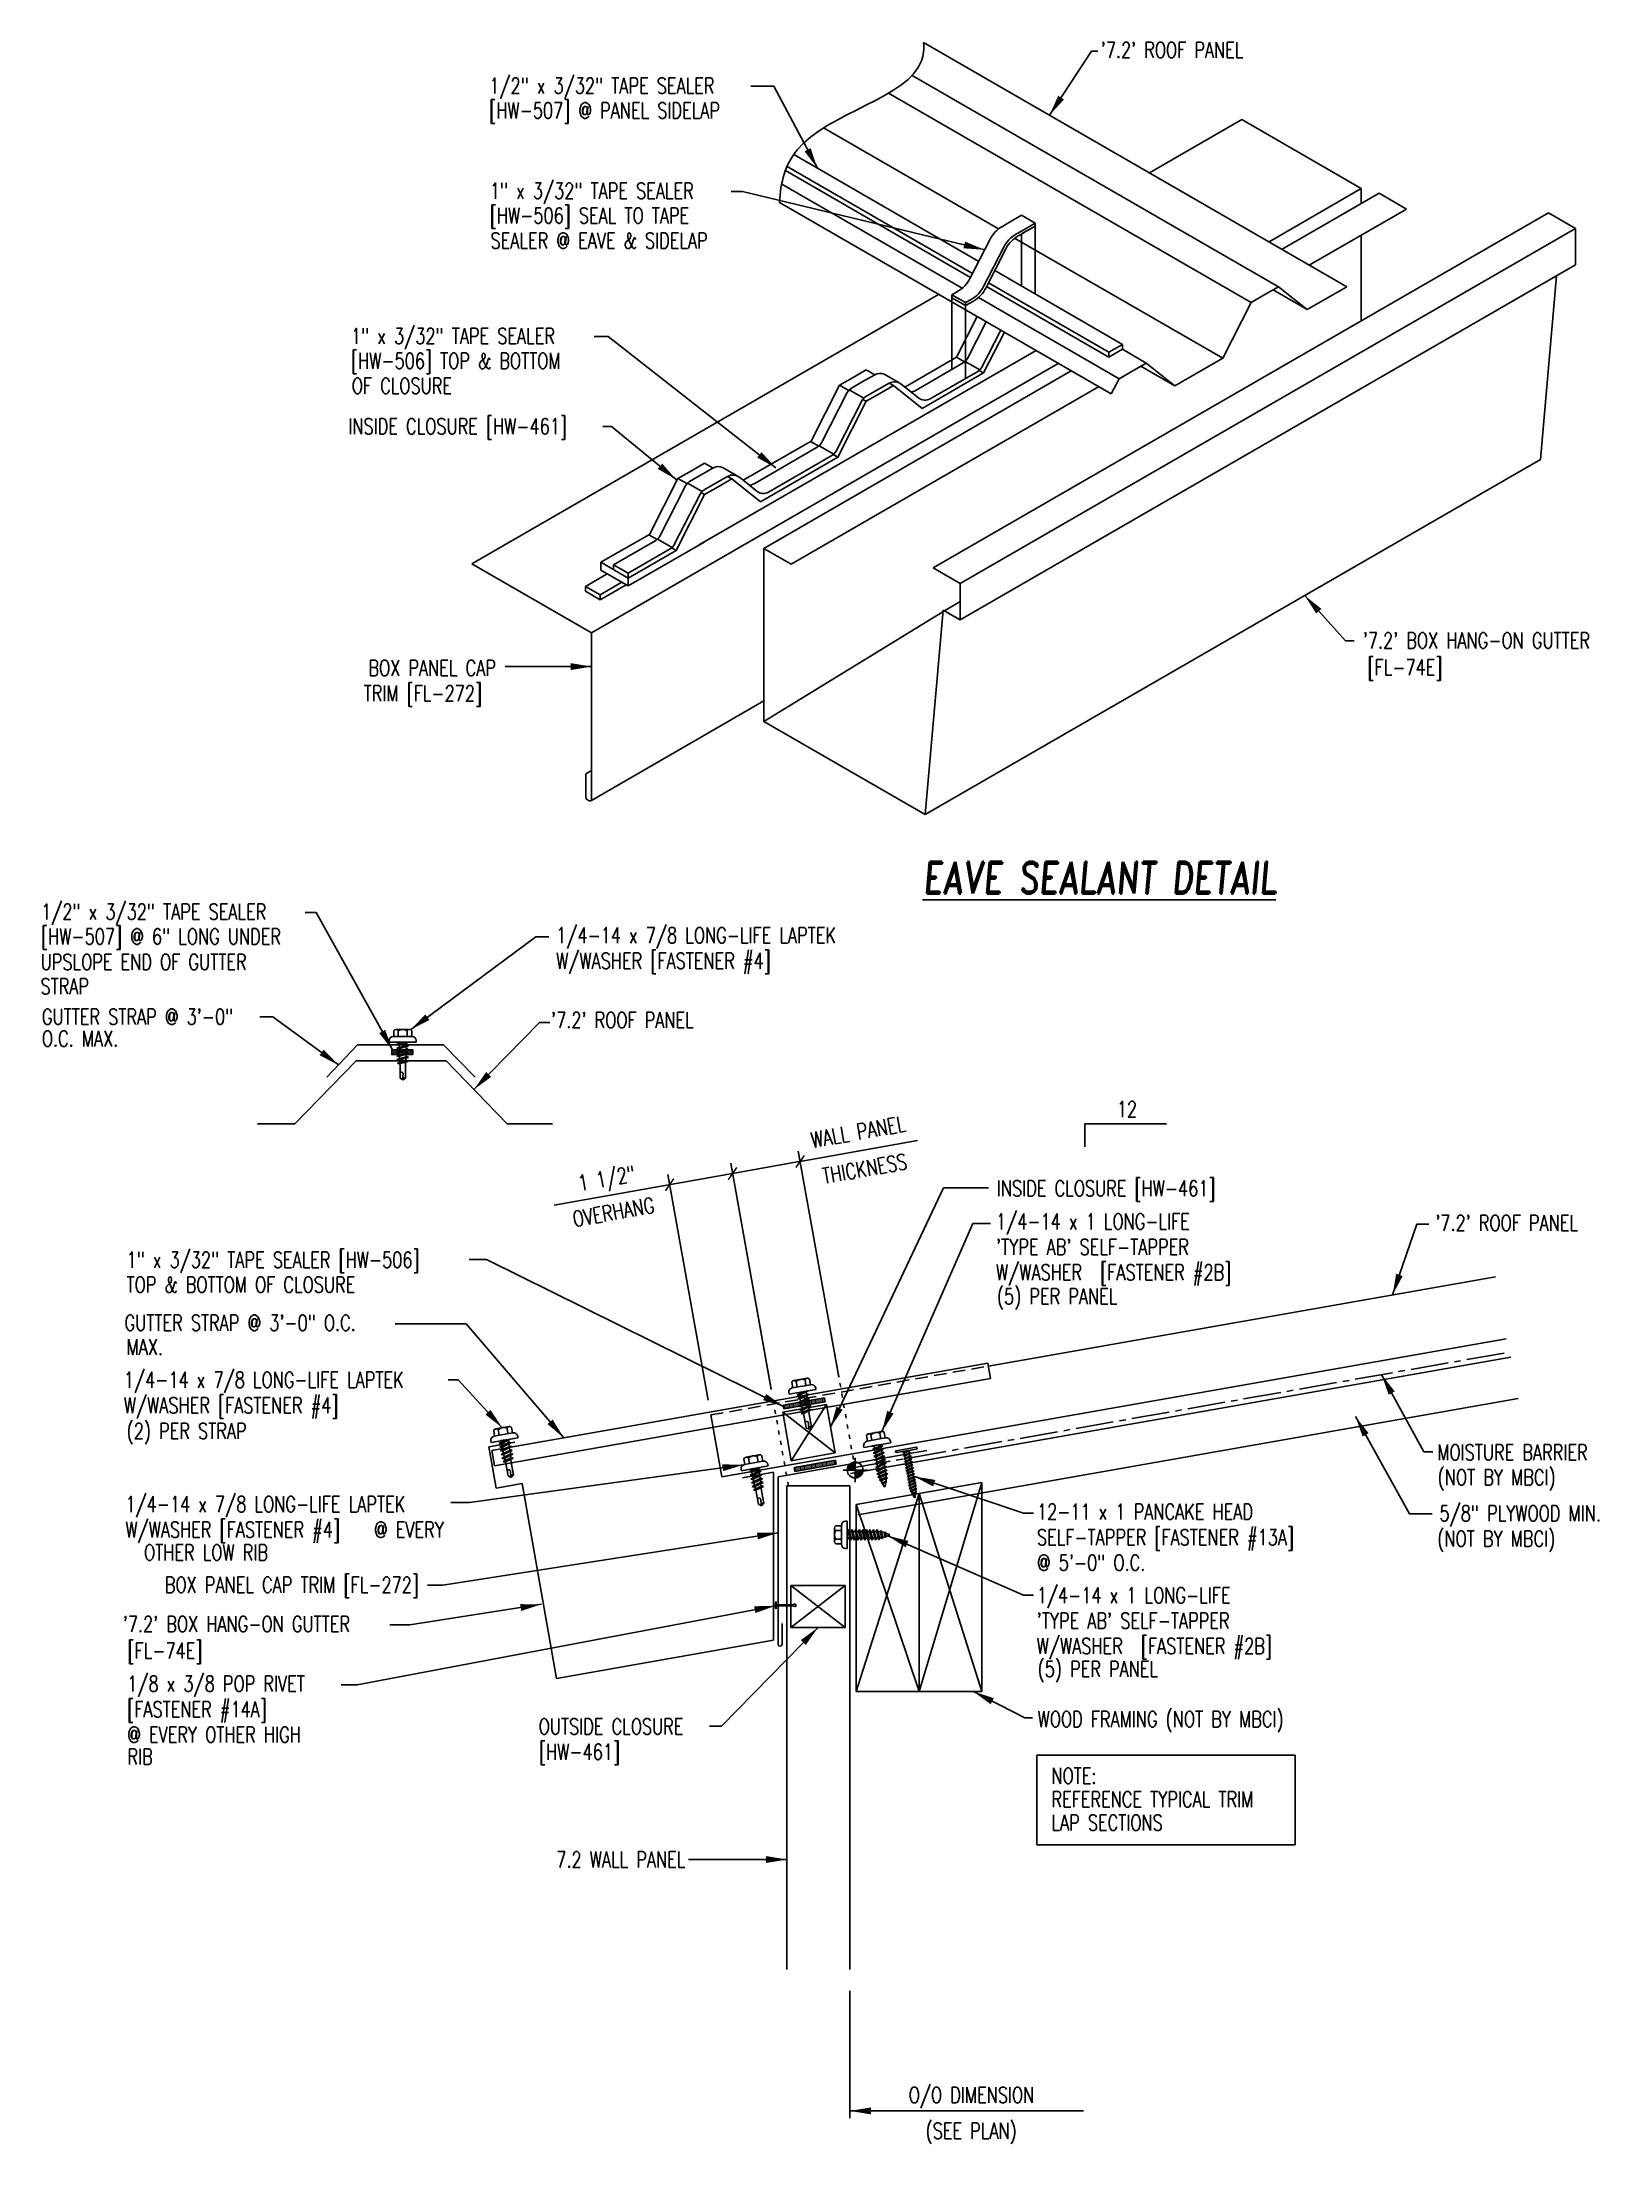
# Model space of a CAD drawing. Extents: x 4.2 to 41.3, y 9 to 59.1.
import ezdxf
from ezdxf.enums import TextEntityAlignment as Align

# ---------------------------------------------------------------- set-up
doc = ezdxf.new("R2010")
doc.units = 0
doc.header["$LTSCALE"] = 4
doc.header["$MEASUREMENT"] = 0
for name, pattern in [('CENTER2', [1.125, 0.75, -0.125, 0.125, -0.125]), ('DOT2', [0.125, 0, -0.125]), ('HIDDEN', [0.375, 0.25, -0.125])]:
    doc.linetypes.add(name, pattern=pattern)
doc.layers.get('0').update_dxf_attribs({"linetype": 'CONTINUOUS'})
for name, color, linetype in [('BARRIER', 253, 'CENTER2'), ('CLOSURE', 3, 'CONTINUOUS'), ('DIM', 2, 'CONTINUOUS'), ('DIM-DETAILS', 7, 'CONTINUOUS'), ('FASTENER', 9, 'CONTINUOUS'), ('GRID', 9, 'CONTINUOUS'), ('LABEL', 6, 'CONTINUOUS'), ('MARK', 1, 'CONTINUOUS'), ('PANEL', 11, 'CONTINUOUS'), ('PANEL-S', 11, 'CONTINUOUS'), ('SEALANT', 8, 'CONTINUOUS'), ('SECTION', 11, 'CONTINUOUS'), ('TAPE', 9, 'CONTINUOUS'), ('TEXT', 2, 'CONTINUOUS'), ('TRIM', 6, 'CONTINUOUS'), ('WOOD', 3, 'CONTINUOUS')]:
    doc.layers.add(name, color=color, linetype=linetype)
doc.styles.add('ROMAND', font='romand', dxfattribs={"height": 0.075})
doc.styles.add('TEXT', font='SIMPLEX.shx', dxfattribs={"width": 0.75, "height": 0.375})
doc.styles.add('TEXT1', font='ROMANS.shx', dxfattribs={"width": 0.75, "height": 0.375})
doc.dimstyles.new('DETAIL$7', dxfattribs={"dimscale": 4, "dimtxt": 0.375, "dimasz": 0.125, "dimexe": 0.0625, "dimexo": 0.0625, "dimgap": 0.0625, "dimtad": 1, "dimdec": 4, "dimzin": 3, "dimdsep": 46, "dimlunit": 4, "dimtxsty": 'TEXT', "dimblk": 'ARCHTICK', "dimcen": 0.0625, "dimclrd": 7, "dimclre": 7, "dimclrt": 2, "dimadec": 0, "dimazin": 0, "dimtfac": 0.6, "dimtdec": 4, "dimtmove": 0, "dimatfit": 3, "dimfxl": 0, "dimfrac": 2, "dimtolj": 1, "dimtzin": 0, "dimarcsym": 0})

# ---------------------------------------------------------------- blocks, each defined once
blk = doc.blocks.new('wp')
at = {"layer": 'SECTION'}
for p, q in [((-0.096, 0), (0.096, 0)), ((0, -0.096), (0, 0.096))]:
    blk.add_line(p, q, dxfattribs=at)
at = {"layer": 'SECTION', "const_width": 0.0625}
for points in [[(0, 0.031, 0.414214), (-0.031, 0, 1)], [(0, -0.031, 0.414214), (0.031, 0, 1)]]:
    blk.add_lwpolyline(points, format="xyb", dxfattribs=at)
at = {"layer": 'SECTION'}
blk.add_circle((0, 0), 0.0625, dxfattribs=at)
blk = doc.blocks.new('_ArchTick')
at = {"color": 0, "const_width": 0.15}
blk.add_lwpolyline([(-0.5, -0.5), (0.5, 0.5)], dxfattribs=at)
blk = doc.blocks.new('A$C30686E82')
for p, q in [((-2.715, 0.761), (3.437, 0.761)), ((-2.715, 0.761), (-2.715, -1.379)), ((3.437, 0.761), (3.437, -1.379)), ((-2.715, -1.379), (3.437, -1.379))]:
    blk.add_line(p, q)
at = {"layer": 'TEXT', "style": 'TEXT1', "width": 0.75}
for s, p in [('NOTE:', (-2.368, 0.081)), ('REFERENCE TYPICAL TRIM', (-2.368, -0.477)), ('LAP SECTIONS', (-2.368, -1.035))]:
    blk.add_text(s, height=0.375, dxfattribs=at).set_placement(p)
blk = doc.blocks.new('slopl1')
at = {"layer": 'MARK', "color": 6}
blk.add_lwpolyline([(0, 0), (0, 0.137), (0.487, 0.137)], dxfattribs=at)
at = {"layer": 'MARK', "color": 2, "style": 'TEXT1', "width": 0.75}
blk.add_text('12', height=0.0938, dxfattribs=at).set_placement((0.191, 0.178))
blk.add_attdef('SLOPL1', text='', height=0.0938, dxfattribs=at).set_placement((-0.055, 0.024), align=Align.RIGHT)
blk = doc.blocks.new('FD-F4')
at = {"layer": 'TEXT', "style": 'TEXT1', "width": 0.75}
for s, p in [('1/4-14 x 7/8 LONG-LIFE LAPTEK', (0.005, -0.041)), ('W/WASHER [FASTENER #4]', (0.005, -0.193))]:
    blk.add_text(s, height=0.09375, dxfattribs=at).set_placement(p)
blk.add_attdef('(QUANTITY)', (1.485, -0.193), '', height=0.0938, dxfattribs=at)
blk = doc.blocks.new('A$C6938402A')
at = {"layer": 'TAPE'}
h = blk.add_hatch(dxfattribs=at)
h.set_pattern_fill('DOTS', color=256, scale=0.35, angle=270, style=0)
h.set_pattern_definition([(270, (-22.332364, -26.379487), (0.021875, -0.0109375), [0, -0.021875])])
h.paths.add_polyline_path([(-0.563, -0.04), (-0.547, -0.132), (0.438, 0.041), (0.422, 0.134)])
at = {"layer": 'SEALANT'}
for p, q in [((-0.563, -0.04), (0.422, 0.134)), ((-0.547, -0.132), (0.438, 0.041)), ((0.422, 0.134), (0.438, 0.041)), ((-0.563, -0.04), (-0.547, -0.132))]:
    blk.add_line(p, q, dxfattribs=at)
blk = doc.blocks.new('LAY-LAB')
at = {"layer": 'LABEL', "color": 6, "style": 'ROMAND', "oblique": 5, "width": 0.75}
blk.add_attdef('LAY-LAB', (0.017, 0.036), '', height=0.188, dxfattribs=at)
blk = doc.blocks.new('A$C737C3CF5')
at = {"layer": 'TRIM'}
for p, q in [((-7.738, 1.596), (4.08, 3.679)), ((4.08, 3.679), (4.145, 3.31)), ((-7.672, 1.226), (4.145, 3.31)), ((-7.738, 1.596), (-7.672, 1.226))]:
    blk.add_line(p, q, dxfattribs=at)
blk = doc.blocks.new('fz5')
at = {"layer": 'FASTENER'}
for p, q in [((-0.326, 0.071), (-0.326, 0.037)), ((-0.326, 0.037), (0.322, 0.037)), ((-0.226, 0.171), (0.214, 0.171)), ((-0.217, 0.305), (-0.217, 0.171)), ((-0.163, 0.337), (0.159, 0.337)), ((-0.141, -0.014), (0.037, 0.037)), ((-0.108, 0.305), (-0.108, 0.171)), ((-0.105, -0.034), (0.137, 0.035)), ((-0.088, 0.037), (-0.088, 0.001)), ((-0.088, 0.037), (0.085, 0.037)), ((0.085, 0.037), (0.134, 0.037)), ((0.085, 0.02), (0.085, -0.041)), ((0.105, 0.305), (0.105, 0.171)), ((0.137, 0.035), (0.134, 0.037)), ((0.214, 0.305), (0.214, 0.171)), ((0.322, 0.071), (0.322, 0.037)), ((-0.105, -0.034), (-0.141, -0.014)), ((-0.141, -0.105), (0.102, -0.036)), ((-0.105, -0.125), (-0.141, -0.105)), ((-0.141, -0.196), (0.102, -0.127)), ((-0.105, -0.216), (-0.141, -0.196)), ((-0.141, -0.287), (0.102, -0.217)), ((-0.105, -0.307), (-0.141, -0.287)), ((-0.141, -0.378), (0.102, -0.308)), ((-0.105, -0.398), (-0.141, -0.378)), ((-0.122, -0.463), (0.089, -0.403)), ((-0.086, -0.483), (-0.122, -0.463)), ((-0.105, -0.125), (0.137, -0.056)), ((-0.105, -0.216), (0.137, -0.147)), ((-0.105, -0.307), (0.137, -0.238)), ((-0.105, -0.398), (0.137, -0.328)), ((-0.088, -0.029), (-0.088, -0.09)), ((-0.088, -0.12), (-0.088, -0.181)), ((-0.084, -0.27), (-0.088, -0.211)), ((-0.086, -0.483), (0.124, -0.423)), ((-0.078, -0.36), (-0.082, -0.3)), ((-0.071, -0.449), (-0.075, -0.389)), ((-0.066, -0.516), (-0.069, -0.478)), ((0.063, -0.515), (0.068, -0.439)), ((0.071, -0.408), (0.075, -0.346)), ((0.077, -0.315), (0.082, -0.253)), ((0.084, -0.223), (0.085, -0.211)), ((0.085, -0.071), (0.085, -0.131)), ((0.085, -0.162), (0.085, -0.211)), ((0.124, -0.423), (0.089, -0.403)), ((0.137, -0.056), (0.102, -0.036)), ((0.137, -0.147), (0.102, -0.127)), ((0.137, -0.238), (0.102, -0.217)), ((0.137, -0.328), (0.102, -0.308)), ((-0.066, -0.516), (-0.066, -0.82)), ((-0.002, -0.866), (-0.066, -0.82)), ((-0.003, -0.854), (0.009, -0.714)), ((-0.002, -0.866), (0.063, -0.82)), ((0.063, -0.516), (0.063, -0.82))]:
    blk.add_line(p, q, dxfattribs=at)
for centre, radius, start, end in [((-0.226, 0.071), 0.1, 90, 180), ((-0.163, 0.274), 0.0628, 29.8754, 150.1246), ((-0.002, 0.141), 0.196, 56.9974, 123.0026), ((0.159, 0.274), 0.0628, 29.8754, 150.1246), ((0.222, 0.071), 0.1, 0, 90), ((-0.036, -0.723), 0.0461, 11.1445, 130.906), ((0.039, -0.855), 0.0422, 55.4585, 194.8454), ((0.073, -0.516), 0.01, 175.9484, 180)]:
    blk.add_arc(centre, radius, start, end, dxfattribs=at)
blk = doc.blocks.new('fm4')
at = {"layer": 'FASTENER', "color": 12}
for p, q in [((-0.089, 0.018), (0.089, 0.018)), ((0.06, 0.04), (-0.06, 0.04)), ((-0.012, 0.018), (-0.012, -0.373)), ((0.012, 0.018), (0.012, -0.373)), ((-0.02, -0.45), (0.02, -0.45))]:
    blk.add_line(p, q, dxfattribs=at)
for centre, radius, start, end in [((0, -0.066), 0.123, 119.4777, 136.6143), ((0, -0.066), 0.123, 43.3857, 60.5223), ((0, -0.428), 0.03, 143.7655, 228.4038), ((-0.075, -0.373), 0.0625, 323.7655, 0), ((0.075, -0.373), 0.0625, 180, 216.2345), ((0, -0.428), 0.03, 311.5962, 36.2345)]:
    blk.add_arc(centre, radius, start, end, dxfattribs=at)
blk = doc.blocks.new('FD-F14A')
at = {"layer": 'TEXT', "style": 'TEXT1', "width": 0.75}
for s, p in [('1/8 x 3/8 POP RIVET', (0.005, -0.041)), ('[FASTENER #14A]', (0.005, -0.193))]:
    blk.add_text(s, height=0.09375, dxfattribs=at).set_placement(p)
blk.add_attdef('(QUANTITY)', (0.005, -0.344), '', height=0.0938, dxfattribs=at)
blk = doc.blocks.new('st7')
at = {"layer": 'FASTENER'}
for p, q in [((-0.24, 0.082), (0.24, 0.082)), ((-0.24, 0.037), (0.24, 0.037)), ((-0.093, 0.003), (0.027, 0.037)), ((-0.069, -0.011), (-0.093, 0.003)), ((-0.069, -0.011), (0.095, 0.036)), ((-0.057, 0.037), (-0.057, 0.013)), ((0.059, 0.026), (0.059, -0.025)), ((-0.093, -0.069), (0.071, -0.022)), ((-0.069, -0.082), (-0.093, -0.069)), ((-0.093, -0.14), (0.071, -0.093)), ((-0.069, -0.154), (-0.093, -0.14)), ((-0.093, -0.212), (0.071, -0.165)), ((-0.069, -0.225), (-0.093, -0.212)), ((-0.093, -0.283), (0.071, -0.236)), ((-0.069, -0.296), (-0.093, -0.283)), ((-0.093, -0.354), (0.071, -0.307)), ((-0.069, -0.368), (-0.093, -0.354)), ((-0.093, -0.426), (0.071, -0.379)), ((-0.069, -0.439), (-0.093, -0.426)), ((-0.093, -0.497), (0.071, -0.45)), ((-0.069, -0.511), (-0.093, -0.497)), ((-0.069, -0.082), (0.095, -0.036)), ((-0.069, -0.154), (0.095, -0.107)), ((-0.069, -0.225), (0.095, -0.178)), ((-0.069, -0.296), (0.095, -0.25)), ((-0.069, -0.368), (0.095, -0.321)), ((-0.069, -0.439), (0.095, -0.392)), ((-0.069, -0.511), (0.095, -0.464)), ((-0.057, -0.008), (-0.057, -0.059)), ((-0.057, -0.079), (-0.057, -0.13)), ((-0.057, -0.15), (-0.057, -0.201)), ((-0.057, -0.222), (-0.057, -0.273)), ((-0.057, -0.293), (-0.057, -0.344)), ((-0.057, -0.365), (-0.057, -0.415)), ((-0.057, -0.436), (-0.057, -0.487)), ((0.059, -0.046), (0.059, -0.097)), ((0.059, -0.117), (0.059, -0.168)), ((0.059, -0.189), (0.059, -0.239)), ((0.059, -0.26), (0.059, -0.311)), ((0.059, -0.331), (0.059, -0.382)), ((0.059, -0.403), (0.059, -0.454)), ((0.059, -0.474), (0.059, -0.525)), ((0.095, -0.036), (0.071, -0.022)), ((0.095, -0.107), (0.071, -0.093)), ((0.095, -0.178), (0.071, -0.165)), ((0.095, -0.25), (0.071, -0.236)), ((0.095, -0.321), (0.071, -0.307)), ((0.095, -0.392), (0.071, -0.379)), ((0.095, -0.464), (0.071, -0.45)), ((-0.093, -0.568), (0.071, -0.522)), ((-0.069, -0.582), (-0.093, -0.568)), ((-0.093, -0.64), (0.071, -0.593)), ((-0.069, -0.653), (-0.093, -0.64)), ((-0.093, -0.711), (0.071, -0.664)), ((-0.069, -0.725), (-0.093, -0.711)), ((-0.093, -0.782), (0.071, -0.736)), ((-0.069, -0.796), (-0.093, -0.782)), ((-0.093, -0.854), (0.071, -0.807)), ((-0.069, -0.867), (-0.093, -0.854)), ((-0.078, -0.921), (0.061, -0.881)), ((-0.054, -0.934), (-0.078, -0.921)), ((-0.069, -0.582), (0.095, -0.535)), ((-0.069, -0.653), (0.095, -0.606)), ((-0.069, -0.725), (0.095, -0.678)), ((-0.069, -0.796), (0.095, -0.749)), ((-0.069, -0.867), (0.095, -0.821)), ((-0.058, -0.986), (0.041, -0.958)), ((-0.034, -1), (-0.058, -0.986)), ((-0.057, -0.507), (-0.057, -0.558)), ((-0.057, -0.579), (-0.057, -0.629)), ((-0.057, -0.65), (-0.057, -0.701)), ((-0.057, -0.721), (-0.057, -0.772)), ((-0.057, -0.793), (-0.057, -0.844)), ((-0.054, -0.934), (0.085, -0.895)), ((-0.034, -1), (0.065, -0.972)), ((0.065, -0.972), (0.041, -0.958)), ((0.059, -0.545), (0.059, -0.596)), ((0.059, -0.617), (0.059, -0.668)), ((0.059, -0.688), (0.059, -0.739)), ((0.059, -0.759), (0.059, -0.81)), ((0.059, -0.831), (0.059, -0.861)), ((0.085, -0.895), (0.061, -0.881)), ((0.095, -0.535), (0.071, -0.522)), ((0.095, -0.606), (0.071, -0.593)), ((0.095, -0.678), (0.071, -0.664)), ((0.095, -0.749), (0.071, -0.736)), ((0.095, -0.821), (0.071, -0.807)), ((-0.03, -1.05), (0.006, -1.04)), ((-0.006, -1.063), (-0.03, -1.05)), ((-0.006, -1.063), (0.03, -1.053)), ((0.03, -1.053), (0.006, -1.04))]:
    blk.add_line(p, q, dxfattribs=at)
for centre, radius, start, end in [((-0.238, 0.06), 0.0227, 94.6639, 265.3361), ((0.238, 0.06), 0.0227, 274.6639, 85.3361), ((0.502, -0.853), 0.56, 181.0834, 186.2136), ((0.502, -0.853), 0.56, 188.2489, 193.282), ((0.502, -0.853), 0.56, 194.889, 200.3099), ((-0.501, -0.853), 0.56, 339.4684, 347.2016), ((-0.501, -0.853), 0.56, 348.7524, 354.9475), ((-0.501, -0.853), 0.56, 357.0874, 0.7958), ((0.502, -0.853), 0.56, 201.1572, 206.3807), ((-0.501, -0.853), 0.56, 333.6193, 338.828)]:
    blk.add_arc(centre, radius, start, end, dxfattribs=at)
blk = doc.blocks.new('FZ6')
at = {"layer": 'FASTENER'}
for p, q in [((-0.324, 0.071), (-0.324, 0.037)), ((-0.324, 0.037), (0.324, 0.037)), ((-0.224, 0.171), (0.215, 0.171)), ((-0.215, 0.305), (-0.215, 0.171)), ((-0.161, 0.337), (0.161, 0.337)), ((-0.129, 0.035), (-0.124, 0.037)), ((-0.096, 0.017), (-0.129, 0.035)), ((-0.129, -0.049), (0.096, 0.015)), ((-0.124, 0.037), (-0.08, 0.037)), ((-0.107, 0.305), (-0.107, 0.171)), ((-0.096, 0.017), (-0.025, 0.037)), ((-0.08, 0.037), (0.08, 0.037)), ((-0.08, 0.021), (-0.08, -0.035)), ((0.08, 0.037), (0.08, 0.011)), ((0.129, -0.003), (0.096, 0.015)), ((0.107, 0.305), (0.107, 0.171)), ((0.215, 0.305), (0.215, 0.171)), ((0.324, 0.071), (0.324, 0.037)), ((-0.096, -0.068), (-0.129, -0.049)), ((-0.129, -0.134), (0.096, -0.069)), ((-0.096, -0.152), (-0.129, -0.134)), ((-0.129, -0.218), (0.096, -0.154)), ((-0.096, -0.237), (-0.129, -0.218)), ((-0.129, -0.303), (0.096, -0.238)), ((-0.096, -0.321), (-0.129, -0.303)), ((-0.129, -0.387), (0.096, -0.323)), ((-0.096, -0.406), (-0.129, -0.387)), ((-0.129, -0.471), (0.096, -0.407)), ((-0.096, -0.49), (-0.129, -0.471)), ((-0.129, -0.556), (0.096, -0.491)), ((-0.096, -0.068), (0.129, -0.004)), ((-0.096, -0.152), (0.129, -0.088)), ((-0.096, -0.237), (0.129, -0.172)), ((-0.096, -0.321), (0.129, -0.257)), ((-0.096, -0.406), (0.129, -0.341)), ((-0.096, -0.49), (0.129, -0.426)), ((-0.08, -0.063), (-0.08, -0.12)), ((-0.08, -0.148), (-0.08, -0.204)), ((-0.08, -0.232), (-0.08, -0.288)), ((-0.08, -0.317), (-0.08, -0.373)), ((-0.08, -0.401), (-0.08, -0.457)), ((-0.08, -0.485), (-0.08, -0.542)), ((0.08, -0.016), (0.08, -0.074)), ((0.08, -0.102), (0.08, -0.158)), ((0.08, -0.186), (0.08, -0.243)), ((0.08, -0.27), (0.08, -0.327)), ((0.08, -0.355), (0.08, -0.412)), ((0.08, -0.44), (0.08, -0.496)), ((0.129, -0.088), (0.096, -0.069)), ((0.129, -0.172), (0.096, -0.154)), ((0.129, -0.257), (0.096, -0.238)), ((0.129, -0.341), (0.096, -0.323)), ((0.129, -0.426), (0.096, -0.407)), ((0.129, -0.51), (0.096, -0.491)), ((-0.096, -0.575), (-0.129, -0.556)), ((-0.129, -0.64), (0.096, -0.576)), ((-0.096, -0.659), (-0.129, -0.64)), ((-0.121, -0.722), (0.092, -0.662)), ((-0.088, -0.741), (-0.121, -0.722)), ((-0.096, -0.575), (0.129, -0.51)), ((-0.096, -0.659), (0.129, -0.595)), ((-0.095, -0.799), (0.071, -0.752)), ((-0.061, -0.818), (-0.095, -0.799)), ((-0.088, -0.741), (0.125, -0.68)), ((-0.08, -0.57), (-0.08, -0.626)), ((-0.063, -0.877), (0.034, -0.847)), ((-0.029, -0.895), (-0.063, -0.877)), ((-0.061, -0.818), (0.104, -0.771)), ((-0.029, -0.895), (0.068, -0.866)), ((0.068, -0.866), (0.034, -0.847)), ((0.104, -0.771), (0.071, -0.752)), ((0.08, -0.524), (0.08, -0.58)), ((0.125, -0.68), (0.092, -0.662)), ((0.129, -0.595), (0.096, -0.576))]:
    blk.add_line(p, q, dxfattribs=at)
for centre, radius, start, end in [((-0.224, 0.071), 0.1, 90, 180), ((-0.161, 0.274), 0.0628, 29.8754, 150.1246), ((0, 0.141), 0.196, 56.9974, 123.0026), ((0.161, 0.274), 0.0628, 29.8754, 150.1246), ((0.224, 0.071), 0.1, 0, 90), ((0.676, -0.642), 0.757, 180.9696, 185.1765), ((0.676, -0.642), 0.757, 187.255, 191.3837), ((0.676, -0.642), 0.757, 193.4363, 197.6723), ((0.676, -0.642), 0.757, 199.1495, 206.7351), ((-0.676, -0.642), 0.757, 333.2649, 342.2085), ((-0.676, -0.642), 0.757, 343.5473, 349.3968), ((-0.676, -0.642), 0.757, 351.6648, 356.0901), ((-0.676, -0.642), 0.757, 358.2537, 2.5109)]:
    blk.add_arc(centre, radius, start, end, dxfattribs=at)
blk = doc.blocks.new('FD-F13A')
at = {"layer": 'TEXT', "style": 'TEXT1', "width": 0.75}
for s, p in [('12-11 x 1 PANCAKE HEAD', (0.005, -0.041)), ('SELF-TAPPER [FASTENER #13A]', (0.005, -0.193))]:
    blk.add_text(s, height=0.09375, dxfattribs=at).set_placement(p)
blk.add_attdef('(QUANTITY)', (0.005, -0.344), '', height=0.0938, dxfattribs=at)
blk = doc.blocks.new('FD-F2b')
at = {"layer": 'TEXT', "style": 'TEXT1', "width": 0.75}
for s, height, p in [('1/4-14 x 1 LONG-LIFE', 0.09375, (0.005, -0.041)), ("'TYPE AB' SELF-TAPPER", 0.09375, (0.005, -0.193)), ('W/WASHER', 0.0938, (0.005, -0.344)), ('[FASTENER #2B]', 0.09375, (0.625, -0.344))]:
    blk.add_text(s, height=height, dxfattribs=at).set_placement(p)
blk.add_attdef('(QUANTITY)', (0.005, -0.496), '', height=0.0938, dxfattribs=at)
at = {"layer": 'TEXT', "style": 'TEXT1', "flags": 1}
for tag, p in [('Color', (0.02, -0.714)), ('Calc', (0.02, -0.714)), ('Opt1', (0.02, -0.714)), ('Opt2', (0.02, -0.714)), ('Opt3', (0.02, -0.714)), ('Description', (0.02, -0.714)), ('Multiple', (0.02, -0.714)), ('Part', (0.02, -0.714)), ('Spare1', (0.02, -0.902)), ('Spare2', (0.02, -0.902)), ('Spare3', (0.02, -0.902)), ('Spare4', (0.02, -0.902)), ('Spare5', (0.02, -0.902)), ('Spare6', (0.02, -0.902)), ('Spare7', (0.02, -0.902)), ('Spare8', (0.02, -0.902)), ('Spare9', (0.02, -0.902)), ('Spare10', (0.02, -0.902))]:
    blk.add_attdef(tag, p, '', height=0.0938, dxfattribs=at)
blk = doc.blocks.new('A$C3D0C556B')
at = {"layer": 'WOOD'}
for p, q in [((0, 1.523), (4.389, 3.82)), ((0, 3.046), (4.389, 3.82)), ((4.91, 0.866), (4.389, 3.82)), ((0, 3.046), (0, 0)), ((0, 3.046), (4.649, 2.343)), ((4.649, 2.343), (0, 0)), ((0, 1.523), (4.649, 2.343)), ((4.91, 0.866), (0, 1.523)), ((0, 0), (4.91, 0.866))]:
    blk.add_line(p, q, dxfattribs=at)
blk = doc.blocks.new('A$C22B817AC')
at = {"layer": 'TAPE'}
h = blk.add_hatch(dxfattribs=at)
h.set_pattern_fill('DOTS', color=256, scale=0.35, angle=270, style=0)
h.set_pattern_definition([(270, (-46.173024, -15.338993), (0.021875, -0.0109375), [0, -0.021875])])
h.paths.add_polyline_path([(-1.948, 1.156), (-1.928, 1.267), (-2.421, 1.354), (-2.44, 1.243)])
for p, q in [((-2.44, 1.243), (-2.421, 1.354)), ((-2.44, 1.243), (-1.948, 1.156)), ((-2.421, 1.354), (-1.928, 1.267)), ((-1.948, 1.156), (-1.928, 1.267))]:
    blk.add_line(p, q, dxfattribs=at)

msp = doc.modelspace()

# ---------------------------------------------------------------- linework, layer by layer
at = {"layer": 'BARRIER', "ltscale": 0.3}
msp.add_line((23.525, 25.11), (39.178, 27.87), dxfattribs=at)
at = {"layer": 'CLOSURE'}
for p, q in [((26.479, 52.528), (25.99, 51.572)), ((27.135, 52.166), (26.64, 51.197)), ((27.888, 51.731), (19.851, 47.091)), ((23.535, 51.093), (23.21, 50.905)), ((23.845, 51.272), (23.535, 51.093)), ((24.045, 51.156), (23.845, 51.272)), ((25.99, 51.572), (24.761, 50.863)), ((26.64, 51.197), (25.176, 50.352)), ((26.187, 51.459), (25.99, 51.572)), ((26.64, 51.197), (26.535, 51.258)), ((23.21, 50.905), (22.529, 49.574)), ((23.411, 50.789), (23.21, 50.905)), ((24.17, 50.709), (23.845, 50.522)), ((24.494, 50.897), (24.17, 50.709)), ((24.494, 50.897), (24.392, 50.955)), ((25.176, 50.352), (24.494, 50.897)), ((23.845, 50.522), (23.164, 49.191)), ((23.845, 50.522), (23.762, 50.569)), ((22.529, 49.574), (20.911, 48.64)), ((23.164, 49.191), (21.325, 48.129)), ((22.711, 49.452), (22.514, 49.566)), ((23.164, 49.191), (23.059, 49.251)), ((19.359, 48.682), (18.678, 47.351)), ((19.684, 48.869), (19.359, 48.682)), ((19.567, 48.562), (19.359, 48.682)), ((19.994, 49.048), (19.684, 48.869)), ((20.195, 48.933), (19.994, 49.048)), ((20.644, 48.673), (20.319, 48.486)), ((20.644, 48.673), (20.542, 48.732)), ((21.325, 48.129), (20.644, 48.673)), ((19.994, 48.298), (19.313, 46.967)), ((19.994, 48.298), (19.908, 48.348)), ((19.994, 48.298), (19.911, 48.346)), ((20.319, 48.486), (19.994, 48.298)), ((18.678, 47.351), (17.526, 46.686)), ((19.986, 47.168), (18.175, 46.123)), ((18.861, 47.228), (18.663, 47.342)), ((18.175, 46.311), (17.526, 46.686)), ((17.526, 46.686), (17.526, 46.498)), ((19.313, 46.967), (18.175, 46.311)), ((19.313, 46.967), (19.208, 47.028)), ((18.175, 46.123), (17.526, 46.498)), ((18.175, 46.311), (18.175, 46.123)), ((22.9, 26.621), (21.854, 26.437)), ((22.9, 26.621), (22.058, 25.281)), ((23.103, 25.466), (22.9, 26.621)), ((21.854, 26.437), (22.058, 25.281)), ((21.854, 26.437), (23.103, 25.466)), ((22.058, 25.281), (23.103, 25.466)), ((22.046, 22.306), (22.046, 21.306)), ((23.343, 22.306), (22.046, 22.306)), ((22.046, 22.306), (23.343, 21.306)), ((23.343, 22.306), (22.046, 21.306)), ((23.343, 21.306), (23.343, 22.306)), ((22.046, 21.306), (23.343, 21.306))]:
    msp.add_line(p, q, dxfattribs=at)
at = {"layer": 'DIM', "color": 7}
msp.add_line((23.455, 12.647), (23.455, 9.613), dxfattribs=at)
at = {"layer": 'DIM-DETAILS', "linetype": 'DOT2', "ltscale": 0.3}
for p, q in [((23.582, 25.061), (23.079, 27.917)), ((21.625, 26.74), (21.989, 24.678))]:
    msp.add_line(p, q, dxfattribs=at)
at = {"layer": 'GRID', "ltscale": 0.1}
for p, q in [((25.885, 52.99), (25.885, 51.281)), ((26.21, 52.873), (26.21, 51.067))]:
    msp.add_line(p, q, dxfattribs=at)
at = {"layer": 'PANEL'}
for p, q in [((26.754, 27.536), (38.829, 29.665)), ((20.403, 24.893), (39.09, 28.188)), ((20.143, 26.37), (20.403, 24.893)), ((23.455, 24.678), (21.955, 24.678)), ((21.955, 24.678), (21.955, 13.157)), ((23.455, 13.157), (23.455, 24.678))]:
    msp.add_line(p, q, dxfattribs=at)
at = {"layer": 'PANEL', "linetype": 'HIDDEN', "ltscale": 0.3}
msp.add_line((20.143, 26.37), (26.754, 27.536), dxfattribs=at)
at = {"layer": 'PANEL-S'}
for p, q in [((35.289, 53.253), (25.21, 59.072)), ((33.665, 53.253), (24.94, 58.289)), ((33.015, 52.878), (24.377, 57.865)), ((26.995, 54.629), (22.827, 57.035)), ((26.13, 53.216), (21.83, 55.699)), ((29.68, 50.697), (21.777, 55.259)), ((32.334, 51.547), (27.379, 54.407)), ((33.665, 53.253), (33.34, 53.065)), ((34.346, 52.708), (33.534, 53.177)), ((34.346, 52.708), (33.665, 53.253)), ((35.289, 53.253), (34.346, 52.708)), ((29.865, 51.059), (26.514, 52.994)), ((33.015, 52.878), (32.334, 51.547)), ((33.34, 53.065), (33.015, 52.878)), ((30.515, 51.434), (29.95, 51.761)), ((30.19, 51.247), (29.865, 51.059)), ((30.515, 51.434), (30.19, 51.247)), ((31.196, 50.89), (30.384, 51.359)), ((31.196, 50.89), (30.515, 51.434)), ((32.334, 51.547), (31.196, 50.89)), ((29.865, 51.059), (29.68, 50.697))]:
    msp.add_line(p, q, dxfattribs=at)
msp.add_lwpolyline([(9.346, 33.31), (10.237, 33.31), (11.691, 34.81), (13.837, 34.81), (15.291, 33.31), (16.371, 33.31)], dxfattribs=at)
msp.add_open_spline([(21.777, 55.259), (21.8, 55.735), (22.21, 57.285), (25.122, 57.791), (25.224, 58.916), (25.21, 59.072)], degree=3, knots=[2.10919, 2.10919, 2.10919, 2.10919, 3.98318, 8.842634, 9.568229, 9.568229, 9.568229, 9.568229], dxfattribs=at)
at = {"layer": 'SEALANT'}
for p, q in [((29.625, 51.573), (29.95, 51.761)), ((29.625, 51.691), (29.625, 51.573))]:
    msp.add_line(p, q, dxfattribs=at)
at = {"layer": 'TAPE'}
for p, q in [((21.958, 56.117), (26.375, 53.567)), ((22.116, 56.401), (26.524, 53.856)), ((21.92, 56.021), (26.329, 53.476)), ((27.219, 54.768), (27.086, 54.691)), ((27.544, 54.955), (27.219, 54.768)), ((27.868, 54.768), (27.544, 54.955)), ((27.868, 54.768), (27.544, 54.58)), ((27.868, 54.697), (27.544, 54.51)), ((27.868, 54.768), (27.868, 54.697)), ((27.868, 54.697), (27.868, 53.08)), ((26.793, 54.383), (26.314, 53.446)), ((27.118, 54.196), (26.638, 53.259)), ((27.17, 54.155), (26.69, 53.219)), ((27.544, 54.58), (27.411, 54.503)), ((27.596, 54.54), (27.462, 54.463)), ((27.544, 54.51), (27.544, 53.293)), ((26.904, 53.636), (29.95, 51.878)), ((26.021, 53.139), (25.885, 53.06)), ((26.71, 53.256), (29.625, 51.573)), ((26.756, 53.347), (29.625, 51.691)), ((26.21, 52.873), (25.885, 53.06)), ((25.885, 53.06), (25.885, 52.99)), ((26.21, 52.802), (25.885, 52.99)), ((26.346, 52.951), (26.21, 52.873)), ((26.398, 52.911), (26.21, 52.802)), ((26.21, 52.873), (26.21, 52.802)), ((26.702, 52.416), (26.253, 51.539)), ((27.049, 52.216), (26.6, 51.339)), ((29.625, 51.691), (29.95, 51.878)), ((29.95, 51.878), (29.95, 51.761)), ((24.045, 51.155), (23.749, 50.985)), ((24.617, 50.968), (24.269, 51.168)), ((26.155, 51.437), (24.996, 50.767)), ((26.503, 51.236), (25.369, 50.581)), ((26.549, 51.27), (26.201, 51.471)), ((23.391, 50.732), (22.777, 49.532)), ((23.784, 50.594), (23.437, 50.795)), ((23.749, 50.985), (23.489, 50.834)), ((24.097, 50.784), (23.836, 50.634)), ((24.392, 50.955), (24.097, 50.784)), ((25.088, 50.603), (24.673, 50.934)), ((23.738, 50.531), (23.124, 49.332)), ((22.679, 49.43), (21.171, 48.559)), ((23.027, 49.229), (21.518, 48.358)), ((23.071, 49.261), (22.723, 49.462)), ((19.899, 48.762), (19.638, 48.611)), ((20.194, 48.932), (19.899, 48.762)), ((20.541, 48.732), (20.246, 48.561)), ((20.766, 48.744), (20.419, 48.945)), ((21.237, 48.379), (20.822, 48.711)), ((19.54, 48.509), (18.926, 47.309)), ((19.887, 48.308), (19.273, 47.109)), ((19.934, 48.371), (19.586, 48.572)), ((20.246, 48.561), (19.985, 48.411)), ((18.829, 47.207), (17.828, 46.629)), ((19.22, 47.038), (18.873, 47.239)), ((18.175, 46.428), (17.828, 46.629)), ((17.828, 46.629), (17.828, 46.511)), ((19.176, 47.006), (18.175, 46.428)), ((17.677, 46.411), (17.16, 46.113)), ((17.507, 45.912), (17.16, 46.113)), ((17.16, 46.113), (17.16, 45.995)), ((18.024, 46.21), (17.507, 45.912)), ((18.126, 46.152), (17.507, 45.794)), ((18.175, 46.428), (18.175, 46.311)), ((17.507, 45.794), (17.16, 45.995)), ((17.507, 45.912), (17.507, 45.794))]:
    msp.add_line(p, q, dxfattribs=at)
for centre, radius, start, end in [((27.461, 54.041), 0.75, 120, 152.8916), ((27.786, 53.854), 0.75, 120, 152.8916), ((27.837, 53.814), 0.75, 120, 152.8916), ((25.646, 53.788), 0.75, 300, 332.8916), ((25.971, 53.601), 0.75, 300, 332.8916), ((26.023, 53.56), 0.75, 300, 332.8916), ((24.17, 50.939), 0.25, 66.4852, 120), ((26.03, 51.653), 0.25, 300, 332.8916), ((26.378, 51.453), 0.25, 300, 332.8916), ((23.614, 50.618), 0.25, 120, 152.8916), ((23.961, 50.417), 0.25, 120, 152.8916), ((24.517, 50.738), 0.25, 51.3833, 120), ((24.896, 50.998), 0.25, 271.9424, 300), ((25.244, 50.798), 0.25, 231.3833, 300), ((22.554, 49.646), 0.25, 300, 332.8916), ((22.902, 49.446), 0.25, 300, 332.8916), ((19.763, 48.395), 0.25, 120, 152.8916), ((20.319, 48.716), 0.25, 66.4852, 120), ((20.666, 48.515), 0.25, 51.3833, 120), ((20.11, 48.194), 0.25, 120, 152.8916), ((21.046, 48.775), 0.25, 271.9424, 300), ((21.393, 48.575), 0.25, 231.3833, 300), ((18.704, 47.423), 0.25, 300, 332.8916), ((19.051, 47.223), 0.25, 300, 332.8916)]:
    msp.add_arc(centre, radius, start, end, dxfattribs=at)
at = {"layer": 'TEXT', "color": 7}
for p, q in [((23.192, 27.268), (22.225, 32.658)), ((22.27, 32.411), (25.068, 32.913)), ((16.409, 31.371), (20.66, 32.123)), ((20.081, 26.719), (19.115, 32.102)), ((21.582, 26.986), (20.616, 32.369)), ((21.583, 26.98), (20.616, 32.369)), ((20.66, 32.123), (22.334, 32.424)), ((20.66, 32.123), (22.069, 32.376))]:
    msp.add_line(p, q, dxfattribs=at)
at = {"layer": 'TRIM'}
for p, q in [((30.588, 55.967), (32.787, 57.237)), ((32.787, 57.237), (35.636, 55.592)), ((33.438, 54.322), (35.636, 55.592)), ((35.636, 55.592), (35.636, 55.234)), ((33.747, 54.144), (36.06, 55.479)), ((34.397, 53.769), (36.71, 55.104)), ((36.06, 55.479), (36.71, 55.104)), ((25.44, 46.552), (40.095, 55.013)), ((26.081, 46.182), (40.736, 54.643)), ((40.736, 54.643), (40.095, 55.013)), ((40.736, 53.775), (40.736, 54.643)), ((35.636, 54.484), (35.636, 52.439)), ((26.081, 45.314), (40.736, 53.775)), ((39.903, 49.136), (40.287, 53.515)), ((14.453, 46.652), (25.569, 53.07)), ((17.303, 45.007), (28.419, 51.425)), ((21.406, 47.018), (28.728, 51.246)), ((22.055, 46.643), (29.378, 50.871)), ((25.249, 40.675), (39.903, 49.136)), ((14.453, 46.652), (17.303, 45.007)), ((21.406, 47.018), (21.406, 42.893)), ((21.406, 47.018), (22.055, 46.643)), ((26.081, 46.182), (25.44, 46.552)), ((26.081, 45.314), (26.081, 46.182)), ((25.711, 45.527), (26.081, 45.754)), ((21.406, 42.893), (25.671, 45.503)), ((25.249, 40.675), (25.675, 45.548)), ((26.081, 45.314), (25.675, 45.548)), ((17.303, 45.007), (17.303, 41.014)), ((17.303, 41.014), (21.406, 43.383)), ((21.406, 42.893), (25.249, 40.675)), ((17.165, 41.648), (17.303, 41.727)), ((17.165, 41.648), (17.165, 41.122)), ((11.723, 35.187), (10.998, 34.421)), ((11.723, 35.187), (13.776, 35.187)), ((13.776, 35.187), (14.531, 34.421)), ((14.855, 25.612), (15.471, 25.72)), ((15.029, 24.627), (14.855, 25.612)), ((25.284, 25.524), (21.746, 24.9)), ((15.645, 24.736), (15.029, 24.627)), ((16.463, 20.093), (15.645, 24.736)), ((21.633, 25.005), (20.895, 24.874)), ((21.633, 25.005), (21.633, 21.005)), ((21.746, 24.9), (21.746, 20.9)), ((21.84, 21.4), (21.84, 20.9)), ((21.633, 21.005), (16.463, 20.093))]:
    msp.add_line(p, q, dxfattribs=at)
for centre, radius, start, end in [((17.265, 41.107), 0.101, 171.7891, 292.4159), ((21.793, 20.906), 0.0472, 187.1296, 352.8704)]:
    msp.add_arc(centre, radius, start, end, dxfattribs=at)
at = {"layer": 'WOOD'}
for p, q in [((23.47, 24.973), (39.196, 27.746)), ((23.644, 23.989), (39.369, 26.762))]:
    msp.add_line(p, q, dxfattribs=at)

# ---------------------------------------------------------------- block references
msp.add_blockref('A$C30686E82', (30.624, 17.503))
at = {"layer": 'FASTENER'}
msp.add_blockref('fz5', (12.805, 35.218), dxfattribs=at)
for name, p, rotation in [('fz5', (22.335, 26.886), 9.99999999999983), ('FZ6', (24.114, 25.617), 10), ('st7', (24.808, 25.479), 10.00000000000039), ('fz5', (21.199, 25.062), 9.99999999999983), ('FZ6', (23.423, 23.514), 90), ('fm4', (21.72, 21.837), 90)]:
    msp.add_blockref(name, p, dxfattribs=dict(at, rotation=rotation))
at = {"layer": 'FASTENER', "xscale": -1, "rotation": 99.99999999999987}
msp.add_blockref('A$C3D0C556B', (26.601, 24.764), dxfattribs=at)
at = {"layer": 'LABEL', "xscale": 4, "yscale": 4, "zscale": 4}
msp.add_blockref('LAY-LAB', (25.131, 38.652), dxfattribs=at).add_auto_attribs({'LAY-LAB': '%%UEAVE SEALANT DETAIL'})
at = {"layer": 'MARK', "xscale": 4, "yscale": 4, "zscale": 4}
msp.add_blockref('slopl1', (29.049, 32.757), dxfattribs=at)
at = {"layer": 'PANEL'}
msp.add_blockref('A$C737C3CF5', (22.662, 23.929), dxfattribs=at)
at = {"layer": 'TEXT'}
for name, p, xscale, yscale, zscale in [('FD-F4', (16.44, 37.776), 4, 4, 4), ('FD-F2b', (26.917, 30.957), 4, 4, 4), ('FD-F4', (6.143, 27.184), 4, 4, 4), ('wp', (23.579, 25.058), 3, 3, 3), ('FD-F2b', (27.886, 22.052), 4, 4, 4)]:
    msp.add_blockref(name, p, dxfattribs=dict(at, xscale=xscale, yscale=yscale, zscale=zscale))
at = {"layer": 'TEXT', "rotation": 10}
msp.add_blockref('A$C22B817AC', (15.16, 34.158), dxfattribs=at)
at = {"layer": 'TEXT', "color": 7, "yscale": 0.25, "zscale": 0.25}
for p, xscale, rotation in [((22.27, 32.411), 0.2499999999999998, 10.17465224019914), ((20.66, 32.123), 0.25, 10.17465224019912), ((20.66, 32.123), 0.25, 190.1746522401992), ((19.16, 31.856), 0.2499999999999999, 190.1746522401991)]:
    msp.add_blockref('_ArchTick', p, dxfattribs=dict(at, xscale=xscale, rotation=rotation))
at = {"layer": 'TEXT'}
for p in [(22.43, 26.646), (22.692, 25.159)]:
    msp.add_blockref('A$C6938402A', p, dxfattribs=at)
at = {"layer": 'TEXT', "xscale": 4, "yscale": 4, "zscale": 4}
for name, p, values in [('FD-F4', (6.18, 24.222), {'(QUANTITY)': '@ EVERY'}), ('FD-F13A', (27.891, 24.04), {'(QUANTITY)': '@ 5\'-0" O.C.'}), ('FD-F14A', (6.222, 19.942), {'(QUANTITY)': '@ EVERY OTHER HIGH '})]:
    msp.add_blockref(name, p, dxfattribs=at).add_auto_attribs(values)
at = {"layer": 'TRIM', "rotation": 9.99999999999983}
msp.add_blockref('fz5', (15.237, 25.737), dxfattribs=at)

# ---------------------------------------------------------------- texts
at = {"layer": 'TEXT', "style": 'TEXT1', "width": 0.75}
for s, p in [("'7.2' ROOF PANEL", (29.43, 58.708)), ('1/2" x 3/32" TAPE SEALER ', (14.866, 57.854)), ('[HW-507] @ PANEL SIDELAP', (14.866, 57.264)), ('1" x 3/32" TAPE SEALER ', (14.879, 55.35)), ('[HW-506] SEAL TO TAPE', (14.879, 54.761)), ('SEALER @ EAVE & SIDELAP', (14.897, 54.164)), ('1" x 3/32" TAPE SEALER ', (11.573, 51.89)), ('[HW-506] TOP & BOTTOM', (11.573, 51.3)), ('OF CLOSURE', (11.591, 50.703)), ('INSIDE CLOSURE [HW-461]', (11.509, 49.741)), ("'7.2' BOX HANG-ON GUTTER", (35.672, 44.636)), ('[FL-74E]', (35.784, 43.998)), ('1/2" x 3/32" TAPE SEALER ', (4.191, 38.173)), ('[HW-507] @ 6" LONG UNDER', (4.191, 37.583)), ('UPSLOPE END OF GUTTER', (4.18, 36.975)), ('STRAP', (4.177, 36.397)), ('GUTTER STRAP @ 3\'-0"', (4.21, 35.67)), ("'7.2' ROOF PANEL", (16.338, 35.591)), ('O.C. MAX.', (4.21, 35.151)), ('INSIDE CLOSURE [HW-461]', (26.956, 31.58)), ("'7.2' ROOF PANEL", (37.399, 30.759)), ('1" x 3/32" TAPE SEALER [HW-506]', (6.226, 29.879)), ('TOP & BOTTOM OF CLOSURE', (6.226, 29.289)), ('(5) PER PANEL', (26.958, 29.01)), ('GUTTER STRAP @ 3\'-0" O.C.', (6.178, 28.378)), ('MAX.', (6.227, 27.802)), ('(2) PER STRAP', (6.229, 25.801)), ('MOISTURE BARRIER', (37.447, 25.29)), ('(NOT BY MBCI)', (37.457, 24.697)), ('5/8" PLYWOOD MIN.', (37.499, 23.838)), ('(NOT BY MBCI)', (37.447, 23.233)), ("'7.2' BOX HANG-ON GUTTER", (6.137, 21.201)), ('[FL-74E]', (6.249, 20.564)), ('(5) PER PANEL', (27.928, 20.131)), ('OUTSIDE CLOSURE ', (16.043, 18.76)), ('WOOD FRAMING (NOT BY MBCI)', (27.928, 18.935)), ('[HW-461]', (16.052, 18.157)), ('RIB', (6.249, 18.041)), ('O/O DIMENSION', (24.857, 9.979)), ('(SEE PLAN)', (25.26, 9.126))]:
    msp.add_text(s, height=0.375, dxfattribs=at).set_placement(p)
for s, p in [('BOX PANEL CAP', (15.025, 43.982)), ('TRIM [FL-272]', (14.694, 43.377)), ('OTHER LOW RIB', (9.596, 22.906)), ('BOX PANEL CAP TRIM [FL-272]', (13.19, 22.135)), ('7.2 WALL PANEL', (19.537, 15.591))]:
    msp.add_text(s, height=0.375, dxfattribs=at).set_placement(p, align=Align.RIGHT)
at = {"layer": 'TEXT', "color": 2, "char_height": 0.375, "attachment_point": 5, "rotation": 10.1747, "style": 'TEXT1'}
for s, insert in [('\\A1;WALL PANEL', (23.652, 33.116)), ('\\A1;THICKNESS', (23.807, 32.238)), ('\\A1;1 1/2"', (17.672, 31.945)), ('\\A1;OVERHANG', (17.823, 31.204))]:
    msp.add_mtext(s, dxfattribs=dict(at, insert=insert))

# ---------------------------------------------------------------- leaders
at = {"layer": 'DIM'}
msp.add_leader([(23.455, 9.788), (29.017, 9.788)], dimstyle='DETAIL$7', dxfattribs=at)
at = {"layer": 'TEXT'}
for points in [[(28.21, 57.341), (29.213, 58.864), (29.361, 58.864)], [(22.681, 56.075), (21.641, 58.035), (21.099, 58.035)], [(26.665, 54.132), (20.9, 55.518), (20.626, 55.518)], [(21.692, 48.938), (17.694, 52.067), (17.367, 52.067)], [(19.317, 48.658), (17.776, 49.925), (17.571, 49.925)], [(34.288, 45.894), (35.262, 44.814), (35.469, 44.814)], [(12.557, 35.071), (10.742, 38.346), (10.481, 38.346)], [(12.99, 35.549), (15.973, 37.764), (16.283, 37.764)], [(11.273, 34.711), (9.707, 35.86), (9.403, 35.86)], [(14.501, 34.125), (16.06, 35.72), (16.307, 35.72)], [(22.995, 26.078), (25.684, 31.782), (26.757, 31.782)], [(24.219, 25.977), (26.385, 30.934), (26.805, 30.934)], [(36.382, 29.234), (36.957, 30.917), (37.245, 30.917)], [(21.872, 26.575), (14.796, 30.071), (14.389, 30.071)], [(16.638, 25.827), (14.318, 28.543), (12.621, 28.543)], [(15.173, 26.067), (14.127, 27.205), (13.888, 27.205)], [(36.119, 27.331), (37.129, 25.489), (37.336, 25.489)], [(35.497, 26.332), (36.785, 24.011), (37.324, 24.011)], [(20.918, 25.181), (14.392, 24.283), (13.95, 24.283)], [(24.99, 24.904), (27.592, 24.027), (27.83, 24.027)], [(21.746, 23.565), (13.756, 22.317), (13.392, 22.317)], [(24.359, 23.493), (27.592, 22.075), (27.83, 22.075)], [(21.68, 21.824), (11.716, 19.942), (11.339, 19.942)], [(16.108, 21.859), (12.976, 21.369), (12.495, 21.369)], [(22.695, 21.306), (20.399, 18.956), (20.112, 18.956)], [(26.4, 19.778), (27.619, 19.152), (27.803, 19.152)], [(21.955, 15.778), (20.489, 15.778), (19.607, 15.778)]]:
    msp.add_leader(points, dimstyle='DETAIL$7', dxfattribs=at)
msp.add_leader([(17.305, 44.202), (15.663, 44.202), (15.242, 44.202)], dimstyle='DETAIL$7', override={"dimgap": 0.0625, "dimtad": 0}, dxfattribs=at)

doc.saveas('drawing.dxf')
